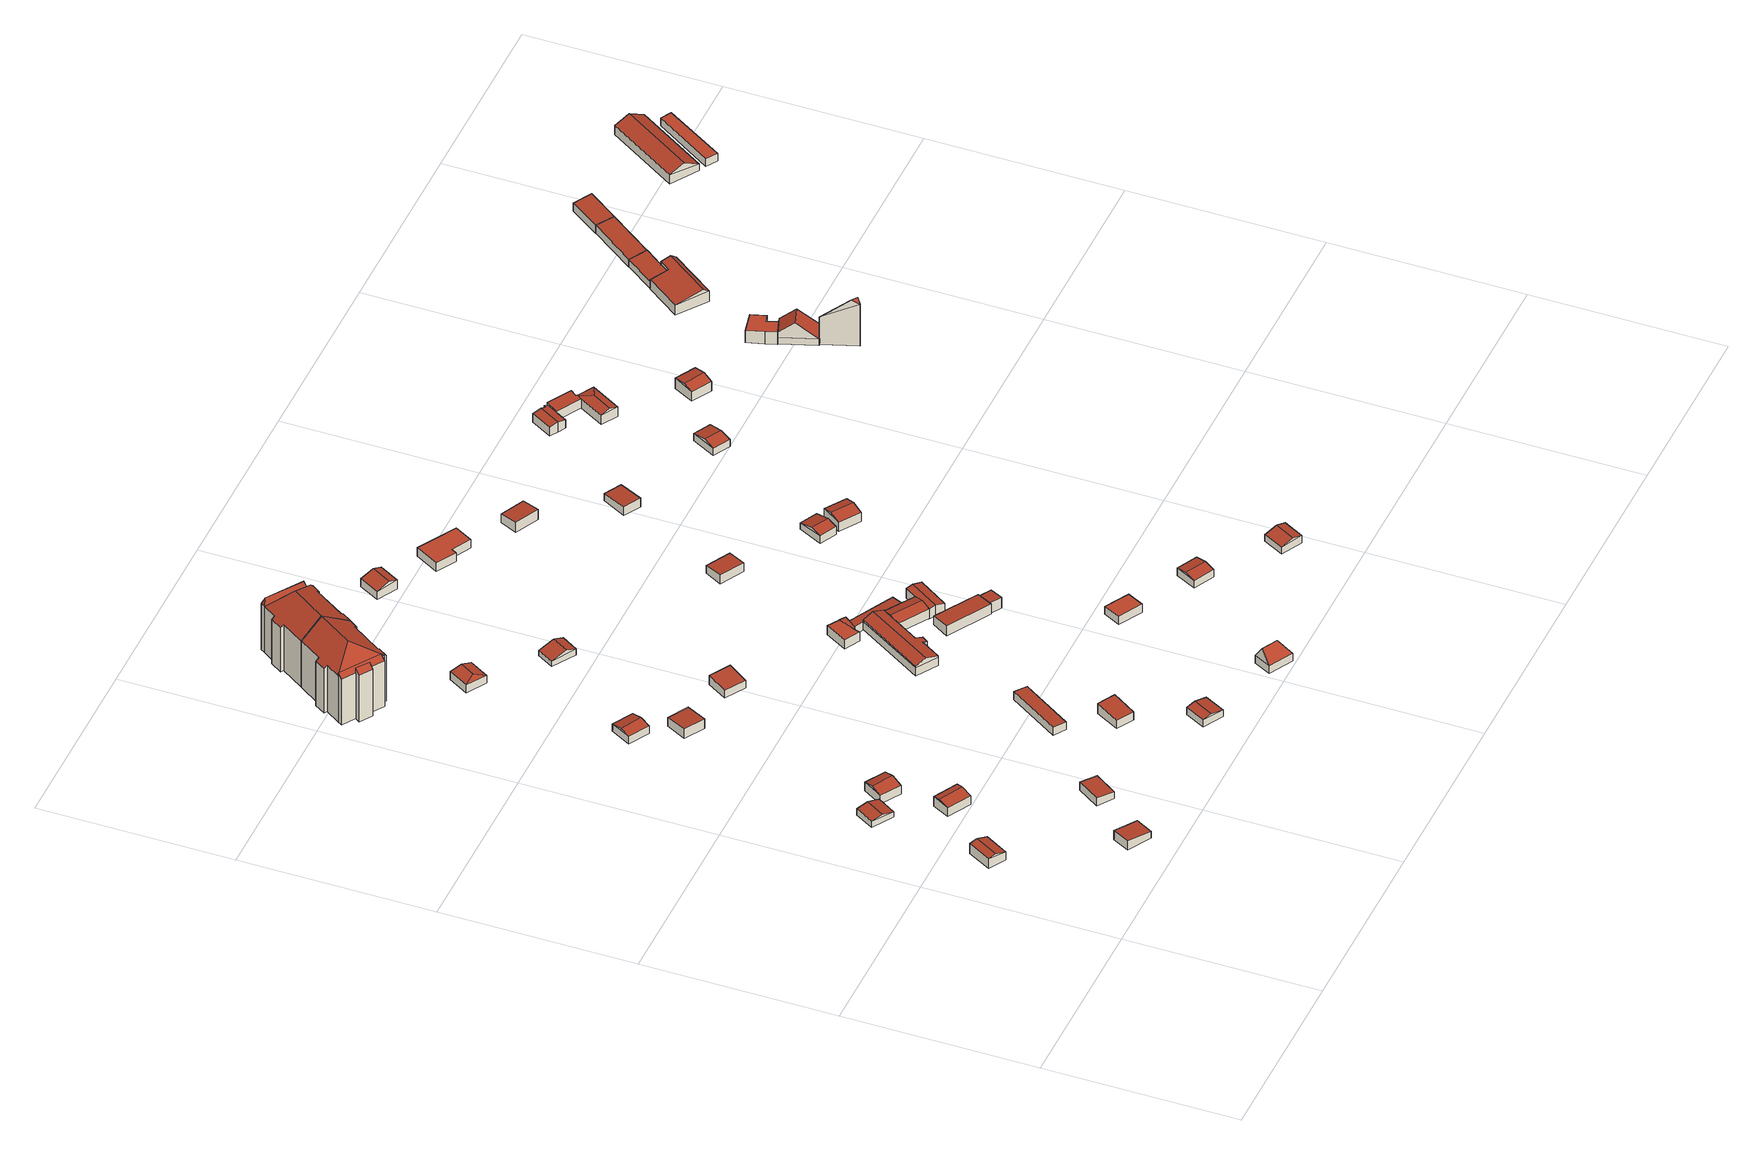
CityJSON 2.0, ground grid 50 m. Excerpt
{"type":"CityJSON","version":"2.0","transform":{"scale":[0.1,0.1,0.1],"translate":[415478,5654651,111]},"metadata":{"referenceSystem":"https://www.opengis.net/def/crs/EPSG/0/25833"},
"CityObjects":{
"building1":{"type":"Building","attributes":{"Dachtyp_tdc":"tdcGableRoof","Gemeindeschluessel":14612000,"Dachneigung":16.37,"QualitaetDacherkennung":71,"Geometrietyp2DReferenz":"3000","measuredHeight":3.31,"function":"31001_9998","roofType":"3100"},"geometry":[{"type":"Solid","lod":"2","boundaries":[[[[0,1,2,3]],[[1,4,5,2]],[[4,6,7,5]],[[6,0,3,7]],[[4,1,8]],[[0,6,9]],[[1,0,9,8]],[[6,4,8,9]],[[3,2,5,7]]]],"semantics":{"surfaces":[{"type":"WallSurface"},{"type":"RoofSurface"},{"type":"GroundSurface"}],"values":[[0,0,0,0,0,0,1,1,2]]}}]},
"building2":{"type":"Building","attributes":{"Dachtyp_tdc":"tdcPolyFlatRoof","Gemeindeschluessel":14612000,"Dachneigung":5.1,"QualitaetDacherkennung":66,"Geometrietyp2DReferenz":"3000","measuredHeight":2.67,"function":"31001_9998","roofType":"2100"},"geometry":[{"type":"Solid","lod":"2","boundaries":[[[[10,11,12,13]],[[11,14,15,12]],[[14,16,17,15]],[[16,10,13,17]],[[16,14,11,10]],[[13,12,15,17]]]],"semantics":{"surfaces":[{"type":"WallSurface"},{"type":"RoofSurface"},{"type":"GroundSurface"}],"values":[[0,0,0,0,1,2]]}}]},
"building3":{"type":"Building","attributes":{"Dachtyp_tdc":"tdcGableRoof","Gemeindeschluessel":14612000,"Dachneigung":14.67,"QualitaetDacherkennung":59,"Geometrietyp2DReferenz":"3000","measuredHeight":2.5,"function":"31001_9998","roofType":"3100"},"geometry":[{"type":"Solid","lod":"2","boundaries":[[[[18,19,20,21]],[[19,22,23,20]],[[22,24,25,23]],[[24,18,21,25]],[[22,19,26]],[[18,24,27]],[[19,18,27,26]],[[24,22,26,27]],[[21,20,23,25]]]],"semantics":{"surfaces":[{"type":"WallSurface"},{"type":"RoofSurface"},{"type":"GroundSurface"}],"values":[[0,0,0,0,0,0,1,1,2]]}}]},
"building4":{"type":"Building","attributes":{"Dachtyp_tdc":"tdcGableRoof","Gemeindeschluessel":14612000,"Dachneigung":11.48,"QualitaetDacherkennung":77,"Geometrietyp2DReferenz":"3000","measuredHeight":3.29,"function":"31001_9998","roofType":"3100"},"geometry":[{"type":"Solid","lod":"2","boundaries":[[[[28,29,30,31]],[[29,32,33,30]],[[32,34,35,33]],[[34,28,31,35]],[[32,29,36]],[[28,34,37]],[[29,28,37,36]],[[34,32,36,37]],[[31,30,33,35]]]],"semantics":{"surfaces":[{"type":"WallSurface"},{"type":"RoofSurface"},{"type":"GroundSurface"}],"values":[[0,0,0,0,0,0,1,1,2]]}}]},
"building5":{"type":"Building","attributes":{"Dachtyp_tdc":"tdcGableRoof","Gemeindeschluessel":14612000,"Dachneigung":16.83,"QualitaetDacherkennung":66,"Geometrietyp2DReferenz":"3000","measuredHeight":3.37,"function":"31001_9998","roofType":"3100"},"geometry":[{"type":"Solid","lod":"2","boundaries":[[[[38,39,40,41]],[[42,43,39,38]],[[43,44,40,39]],[[44,45,41,40]],[[45,42,38,41]],[[44,43,46]],[[42,45,47]],[[43,42,47,46]],[[45,44,46,47]]]],"semantics":{"surfaces":[{"type":"GroundSurface"},{"type":"WallSurface"},{"type":"RoofSurface"}],"values":[[0,1,1,1,1,1,1,2,2]]}}]},
"building6":{"type":"Building","attributes":{"Dachtyp_tdc":"tdcPolyFlatRoof","Gemeindeschluessel":14612000,"Dachneigung":4.39,"QualitaetDacherkennung":81,"Geometrietyp2DReferenz":"3000","measuredHeight":2.44,"function":"31001_9998","roofType":"2100"},"geometry":[{"type":"Solid","lod":"2","boundaries":[[[[48,49,50,51]],[[49,52,53,50]],[[52,54,55,53]],[[54,48,51,55]],[[54,52,49,48]],[[51,50,53,55]]]],"semantics":{"surfaces":[{"type":"WallSurface"},{"type":"RoofSurface"},{"type":"GroundSurface"}],"values":[[0,0,0,0,1,2]]}}]},
"building7":{"type":"Building","attributes":{"Dachtyp_tdc":"tdcGableRoof","Gemeindeschluessel":14612000,"Dachneigung":15.4,"QualitaetDacherkennung":83,"Geometrietyp2DReferenz":"3000","measuredHeight":3.02,"function":"31001_9998","roofType":"3100"},"geometry":[{"type":"Solid","lod":"2","boundaries":[[[[56,57,58,59]],[[57,60,61,58]],[[60,62,63,61]],[[62,56,59,63]],[[60,57,64]],[[56,62,65]],[[57,56,65,64]],[[62,60,64,65]],[[59,58,61,63]]]],"semantics":{"surfaces":[{"type":"WallSurface"},{"type":"RoofSurface"},{"type":"GroundSurface"}],"values":[[0,0,0,0,0,0,1,1,2]]}}]},
"building8":{"type":"Building","attributes":{"Dachtyp_tdc":"tdcPolyFlatRoof","Gemeindeschluessel":14612000,"Dachneigung":3.95,"QualitaetDacherkennung":81,"Geometrietyp2DReferenz":"3000","measuredHeight":2.89,"function":"31001_9998","roofType":"2100"},"geometry":[{"type":"Solid","lod":"2","boundaries":[[[[66,67,68,69]],[[67,70,71,68]],[[70,72,73,71]],[[72,66,69,73]],[[72,70,67,66]],[[69,68,71,73]]]],"semantics":{"surfaces":[{"type":"WallSurface"},{"type":"RoofSurface"},{"type":"GroundSurface"}],"values":[[0,0,0,0,1,2]]}}]},
"building9":{"type":"Building","attributes":{"Gemeindeschluessel":14612000,"Geometrietyp2DReferenz":"3000","function":"31001_9998","roofType":"9999"},"children":["building9-1","building9-2","building9-3"]},
"building9-1":{"type":"BuildingPart","attributes":{"Dachtyp_tdc":"tdcPolyFlatRoof","Dachneigung":41.58,"QualitaetDacherkennung":45,"Geometrietyp2DReferenz":"3000","measuredHeight":15.28,"roofType":"2100"},"parents":["building9"],"geometry":[{"type":"MultiSurface","lod":"2","boundaries":[[[74,75,76,77,78]],[[75,79,80,76]],[[79,81,82,83,80]],[[81,79,75,74]],[[77,76,80,83]]],"semantics":{"surfaces":[{"type":"WallSurface"},{"type":"RoofSurface"},{"type":"GroundSurface"}],"values":[0,0,0,1,2]}}]},
"building9-2":{"type":"BuildingPart","attributes":{"Dachtyp_tdc":"tdcHipAndGableRoof","Dachneigung":33.37,"QualitaetDacherkennung":48,"Geometrietyp2DReferenz":"3000","measuredHeight":18.84,"roofType":"5000"},"parents":["building9"],"geometry":[{"type":"MultiSurface","lod":"2","boundaries":[[[84,85,86,87]],[[85,88,89,86]],[[88,90,91,89]],[[90,92,93,91]],[[92,94,95,93]],[[94,96,97,95]],[[96,98,99,97]],[[98,100,101,99]],[[100,102,103,101]],[[102,104,105,103]],[[104,106,107,105]],[[108,109,110,111]],[[109,112,113,110]],[[112,84,87,113]],[[108,106,104,114]],[[104,102,100,98,96,94,92,90,114]],[[90,88,85,84,112,109,108,114]],[[87,86,89,91,93,95,97,99,101,103,105,107,111,110,113]]],"semantics":{"surfaces":[{"type":"WallSurface"},{"type":"RoofSurface"},{"type":"GroundSurface"}],"values":[0,0,0,0,0,0,0,0,0,0,0,0,0,0,1,1,1,2]}}]},
"building9-3":{"type":"BuildingPart","attributes":{"Dachtyp_tdc":"tdcPolyFlatRoof","Dachneigung":39.44,"QualitaetDacherkennung":32,"Geometrietyp2DReferenz":"3000","measuredHeight":14.88,"roofType":"2100"},"parents":["building9"],"geometry":[{"type":"MultiSurface","lod":"2","boundaries":[[[115,116,117,107,106]],[[116,78,77,117]],[[82,118,119,83]],[[118,120,108,111,119]],[[118,82,78,116,115,120]],[[111,107,117,77,83,119]]],"semantics":{"surfaces":[{"type":"WallSurface"},{"type":"RoofSurface"},{"type":"GroundSurface"}],"values":[0,0,0,0,1,2]}}]},
"building10":{"type":"Building","attributes":{"Dachtyp_tdc":"tdcHipAndGableRoof","Gemeindeschluessel":14612000,"Dachneigung":10.29,"QualitaetDacherkennung":64,"Geometrietyp2DReferenz":"3000","measuredHeight":2.96,"function":"31001_9998","roofType":"5000"},"geometry":[{"type":"Solid","lod":"2","boundaries":[[[[121,122,123,124]],[[122,125,126,123]],[[125,127,128,126]],[[127,121,124,128]],[[125,122,129]],[[121,127,130]],[[122,121,130,129]],[[127,125,129,130]],[[124,123,126,128]]]],"semantics":{"surfaces":[{"type":"WallSurface"},{"type":"RoofSurface"},{"type":"GroundSurface"}],"values":[[0,0,0,0,1,0,1,1,2]]}}]},
"building11":{"type":"Building","attributes":{"Dachtyp_tdc":"tdcPolyFlatRoof","Gemeindeschluessel":14612000,"Dachneigung":2.7,"QualitaetDacherkennung":90,"Geometrietyp2DReferenz":"3000","measuredHeight":2.37,"function":"31001_9998","roofType":"2100"},"geometry":[{"type":"Solid","lod":"2","boundaries":[[[[131,132,133,134]],[[132,135,136,133]],[[135,137,138,136]],[[137,131,134,138]],[[137,135,132,131]],[[134,133,136,138]]]],"semantics":{"surfaces":[{"type":"WallSurface"},{"type":"RoofSurface"},{"type":"GroundSurface"}],"values":[[0,0,0,0,1,2]]}}]},
"building12":{"type":"Building","attributes":{"Dachtyp_tdc":"tdcPolyFlatRoof","Gemeindeschluessel":14612000,"Dachneigung":4.29,"QualitaetDacherkennung":81,"Geometrietyp2DReferenz":"3000","measuredHeight":2.95,"function":"31001_9998","roofType":"2100"},"geometry":[{"type":"Solid","lod":"2","boundaries":[[[[139,140,141,142]],[[140,143,144,141]],[[143,145,146,144]],[[145,139,142,146]],[[145,143,140,139]],[[142,141,144,146]]]],"semantics":{"surfaces":[{"type":"WallSurface"},{"type":"RoofSurface"},{"type":"GroundSurface"}],"values":[[0,0,0,0,1,2]]}}]},
"building13":{"type":"Building","attributes":{"Dachtyp_tdc":"tdcPolyFlatRoof","Gemeindeschluessel":14612000,"Dachneigung":6.14,"QualitaetDacherkennung":66,"Geometrietyp2DReferenz":"3000","measuredHeight":2.84,"function":"31001_9998","roofType":"2100"},"geometry":[{"type":"Solid","lod":"2","boundaries":[[[[147,148,149,150]],[[148,151,152,149]],[[151,153,154,152]],[[153,147,150,154]],[[153,151,148,147]],[[150,149,152,154]]]],"semantics":{"surfaces":[{"type":"WallSurface"},{"type":"RoofSurface"},{"type":"GroundSurface"}],"values":[[0,0,0,0,1,2]]}}]},
"building14":{"type":"Building","attributes":{"Gemeindeschluessel":14612000,"Geometrietyp2DReferenz":"3000","function":"31001_9998","roofType":"9999"},"children":["building14-1","building14-2"]},
"building14-1":{"type":"BuildingPart","attributes":{"Dachtyp_tdc":"tdcHipAndGableRoof","Dachneigung":32.27,"QualitaetDacherkennung":47,"Geometrietyp2DReferenz":"3000","measuredHeight":18.8,"roofType":"5000"},"parents":["building14"],"geometry":[{"type":"MultiSurface","lod":"2","boundaries":[[[155,156,157,158]],[[159,160,161,162]],[[161,163,164,165,166,88,167,162]],[[167,168,169,170,156,155,171,159,162]],[[157,172,173,93,174,89,175,176,177,178,179,180,181,182,158]],[[156,170,172,157]],[[170,169,173,172]],[[169,168,93,173]],[[168,167,174,93]],[[167,88,89,174]],[[88,166,175,89]],[[166,165,176,175]],[[165,164,177,176]],[[164,163,178,177]],[[163,161,183,179,178]],[[160,159,181,180,184]],[[159,171,182,181]],[[171,155,158,182]]],"semantics":{"surfaces":[{"type":"WallSurface"},{"type":"RoofSurface"},{"type":"GroundSurface"}],"values":[0,1,1,1,2,0,0,0,0,0,0,0,0,0,0,0,0,0]}}]},
"building14-2":{"type":"BuildingPart","attributes":{"Dachtyp_tdc":"tdcFreeFormRoof","Dachneigung":70.79,"QualitaetDacherkennung":19,"Geometrietyp2DReferenz":"3000","measuredHeight":15.79,"roofType":"5000"},"parents":["building14"],"geometry":[{"type":"MultiSurface","lod":"2","boundaries":[[[184,185,186]],[[185,187,188,189,190,191,192,193,186]],[[194,195,196,197,180,179,198,199,200]],[[189,188,195,194]],[[188,187,196,195]],[[187,185,197,196]],[[185,184,180,197]],[[183,192,198,179]],[[192,191,199,198]],[[191,190,200,199]],[[190,189,194,200]],[[192,183,193]],[[183,184,186,193]]],"semantics":{"surfaces":[{"type":"RoofSurface"},{"type":"GroundSurface"},{"type":"WallSurface"}],"values":[0,0,1,2,2,2,2,2,2,2,2,0,0]}}]},
"building15":{"type":"Building","attributes":{"Dachtyp_tdc":"tdcGableRoof","Gemeindeschluessel":14612000,"Dachneigung":10.97,"QualitaetDacherkennung":79,"Geometrietyp2DReferenz":"3000","measuredHeight":2.6,"function":"31001_9998","roofType":"3100"},"geometry":[{"type":"Solid","lod":"2","boundaries":[[[[201,202,203,204]],[[202,205,206,203]],[[205,207,208,206]],[[207,201,204,208]],[[205,202,209]],[[201,207,210]],[[202,201,210,209]],[[207,205,209,210]],[[204,203,206,208]]]],"semantics":{"surfaces":[{"type":"WallSurface"},{"type":"RoofSurface"},{"type":"GroundSurface"}],"values":[[0,0,0,0,0,0,1,1,2]]}}]},
"building16":{"type":"Building","attributes":{"Dachtyp_tdc":"tdcGableRoof","Gemeindeschluessel":14612000,"Dachneigung":17.21,"QualitaetDacherkennung":79,"Geometrietyp2DReferenz":"3000","measuredHeight":2.86,"function":"31001_9998","roofType":"3100"},"geometry":[{"type":"Solid","lod":"2","boundaries":[[[[211,212,213,214]],[[212,215,216,213]],[[215,217,218,216]],[[217,211,214,218]],[[215,212,219]],[[211,217,220]],[[212,211,220,219]],[[217,215,219,220]],[[214,213,216,218]]]],"semantics":{"surfaces":[{"type":"WallSurface"},{"type":"RoofSurface"},{"type":"GroundSurface"}],"values":[[0,0,0,0,0,0,1,1,2]]}}]},
"building17":{"type":"Building","attributes":{"Dachtyp_tdc":"tdcFreeFormRoof","Gemeindeschluessel":14612000,"Dachneigung":19.3,"QualitaetDacherkennung":72,"Geometrietyp2DReferenz":"3000","measuredHeight":3.98,"function":"31001_9998","roofType":"5000"},"geometry":[{"type":"Solid","lod":"2","boundaries":[[[[221,222,223,224]],[[222,225,226,223]],[[225,227,228,226]],[[227,229,230,228]],[[229,231,232,230]],[[231,233,234,232]],[[233,235,236,234]],[[235,237,238,236]],[[237,221,224,238]],[[239,240,241,242]],[[243,244,222,221,245,246,247,239,242]],[[231,240,239,247,233]],[[233,247,246,235]],[[235,246,245,237]],[[237,245,221]],[[225,244,243,227]],[[222,244,225]],[[227,243,242,241,229]],[[229,241,240,231]],[[224,223,226,228,230,232,234,236,238]]]],"semantics":{"surfaces":[{"type":"WallSurface"},{"type":"RoofSurface"},{"type":"GroundSurface"}],"values":[[0,0,0,0,0,0,0,0,0,1,1,0,0,0,0,0,0,0,0,2]]}}]},
"building18":{"type":"Building","attributes":{"Dachtyp_tdc":"tdcFreeFormRoof","Gemeindeschluessel":14612000,"Dachneigung":55.77,"QualitaetDacherkennung":13,"Geometrietyp2DReferenz":"3000","measuredHeight":5.92,"function":"31001_9998","roofType":"5000"},"geometry":[{"type":"Solid","lod":"2","boundaries":[[[[248,249,250,251]],[[249,252,253,250]],[[252,254,255,253]],[[254,248,251,255]],[[256,257,254,252]],[[256,252,249]],[[257,256,249,248]],[[257,248,254]],[[251,250,253,255]]]],"semantics":{"surfaces":[{"type":"WallSurface"},{"type":"RoofSurface"},{"type":"GroundSurface"}],"values":[[0,0,0,0,1,0,1,1,2]]}}]},
"building19":{"type":"Building","attributes":{"Gemeindeschluessel":14612000,"Geometrietyp2DReferenz":"3000","function":"31001_9998","roofType":"9999"},"children":["building19-1","building19-2","building19-3"]},
"building19-1":{"type":"BuildingPart","attributes":{"Dachtyp_tdc":"tdcPolyFlatRoof","Dachneigung":6.41,"QualitaetDacherkennung":70,"Geometrietyp2DReferenz":"3000","measuredHeight":2.52,"roofType":"2100"},"parents":["building19"],"geometry":[{"type":"MultiSurface","lod":"2","boundaries":[[[258,259,260,261]],[[259,231,262,260]],[[231,263,264,265,262]],[[266,267,268,269]],[[267,258,261,268]],[[267,266,270,263,231,259,258]],[[261,260,262,265,269,268]]],"semantics":{"surfaces":[{"type":"WallSurface"},{"type":"RoofSurface"},{"type":"GroundSurface"}],"values":[0,0,0,0,0,1,2]}}]},
"building19-2":{"type":"BuildingPart","attributes":{"Dachtyp_tdc":"tdcPolyFlatRoof","Dachneigung":6.93,"QualitaetDacherkennung":67,"Geometrietyp2DReferenz":"3000","measuredHeight":2.79,"roofType":"2100"},"parents":["building19"],"geometry":[{"type":"MultiSurface","lod":"2","boundaries":[[[271,272,273,274,275]],[[272,276,266,269,273]],[[264,277,278,265]],[[264,270,276,272,271,279,277]],[[278,274,273,269,265]]],"semantics":{"surfaces":[{"type":"WallSurface"},{"type":"RoofSurface"},{"type":"GroundSurface"}],"values":[0,0,0,1,2]}}]},
"building19-3":{"type":"BuildingPart","attributes":{"Dachtyp_tdc":"tdcPolyFlatRoof","Dachneigung":0,"QualitaetDacherkennung":65,"Geometrietyp2DReferenz":"3000","measuredHeight":2.66,"roofType":"1000"},"parents":["building19"],"geometry":[{"type":"MultiSurface","lod":"2","boundaries":[[[280,281,282,283]],[[281,284,285,282]],[[284,275,274,285]],[[286,280,283,278,277]],[[286,279,275,284,281,280]],[[283,282,285,274,278]]],"semantics":{"surfaces":[{"type":"WallSurface"},{"type":"RoofSurface"},{"type":"GroundSurface"}],"values":[0,0,0,0,1,2]}}]},
"building20":{"type":"Building","attributes":{"Dachtyp_tdc":"tdcFreeFormRoof","Gemeindeschluessel":14612000,"Dachneigung":14.85,"QualitaetDacherkennung":81,"Geometrietyp2DReferenz":"3000","measuredHeight":3.53,"function":"31001_9998","roofType":"5000"},"geometry":[{"type":"Solid","lod":"2","boundaries":[[[[287,288,289,290]],[[288,291,292,289]],[[291,293,294,292]],[[293,295,296,294]],[[295,287,290,296]],[[288,297,298,291]],[[297,287,295,293,298]],[[288,287,297]],[[293,291,298]],[[290,289,292,294,296]]]],"semantics":{"surfaces":[{"type":"WallSurface"},{"type":"RoofSurface"},{"type":"GroundSurface"}],"values":[[0,0,0,0,0,1,1,0,0,2]]}}]},
"building21":{"type":"Building","attributes":{"Dachtyp_tdc":"tdcGableRoof","Gemeindeschluessel":14612000,"Dachneigung":18.62,"QualitaetDacherkennung":78,"Geometrietyp2DReferenz":"3000","measuredHeight":3.56,"function":"31001_9998","roofType":"3100"},"geometry":[{"type":"Solid","lod":"2","boundaries":[[[[299,300,301,302]],[[300,303,304,301]],[[303,305,306,304]],[[305,299,302,306]],[[303,300,307]],[[299,305,308]],[[300,299,308,307]],[[305,303,307,308]],[[302,301,304,306]]]],"semantics":{"surfaces":[{"type":"WallSurface"},{"type":"RoofSurface"},{"type":"GroundSurface"}],"values":[[0,0,0,0,0,0,1,1,2]]}}]},
"building22":{"type":"Building","attributes":{"Dachtyp_tdc":"tdcPolyFlatRoof","Gemeindeschluessel":14612000,"Dachneigung":4.87,"QualitaetDacherkennung":81,"Geometrietyp2DReferenz":"3000","measuredHeight":3.01,"function":"31001_9998","roofType":"2100"},"geometry":[{"type":"Solid","lod":"2","boundaries":[[[[309,310,311,312]],[[310,313,314,311]],[[313,315,316,314]],[[315,317,318,316]],[[317,319,320,318]],[[319,309,312,320]],[[319,317,315,313,310,309]],[[312,311,314,316,318,320]]]],"semantics":{"surfaces":[{"type":"WallSurface"},{"type":"RoofSurface"},{"type":"GroundSurface"}],"values":[[0,0,0,0,0,0,1,2]]}}]},
"building23":{"type":"Building","attributes":{"Dachtyp_tdc":"tdcGableRoof","Gemeindeschluessel":14612000,"Dachneigung":14.47,"QualitaetDacherkennung":61,"Geometrietyp2DReferenz":"3000","measuredHeight":3.17,"function":"31001_9998","roofType":"3100"},"geometry":[{"type":"Solid","lod":"2","boundaries":[[[[321,322,323,324]],[[322,325,326,323]],[[325,327,328,326]],[[327,329,330,328]],[[329,331,332,330]],[[331,333,334,332]],[[333,321,324,334]],[[329,327,325,322]],[[322,321,333,331,329]],[[324,323,326,328,330,332,334]]]],"semantics":{"surfaces":[{"type":"WallSurface"},{"type":"RoofSurface"},{"type":"GroundSurface"}],"values":[[0,0,0,0,0,0,0,1,1,2]]}}]},
"building24":{"type":"Building","attributes":{"Dachtyp_tdc":"tdcPolyFlatRoof","Gemeindeschluessel":14612000,"Dachneigung":4.99,"QualitaetDacherkennung":76,"Geometrietyp2DReferenz":"3000","measuredHeight":3.2,"function":"31001_9998","roofType":"2100"},"geometry":[{"type":"Solid","lod":"2","boundaries":[[[[335,336,337,338]],[[336,309,339,337]],[[309,319,340,339]],[[319,335,338,340]],[[319,309,336,335]],[[338,337,339,340]]]],"semantics":{"surfaces":[{"type":"WallSurface"},{"type":"RoofSurface"},{"type":"GroundSurface"}],"values":[[0,0,0,0,1,2]]}}]},
"building25":{"type":"Building","attributes":{"Dachtyp_tdc":"tdcPolyFlatRoof","Gemeindeschluessel":14612000,"Dachneigung":2.76,"QualitaetDacherkennung":49,"Geometrietyp2DReferenz":"3000","measuredHeight":2.49,"function":"31001_9998","roofType":"2100"},"geometry":[{"type":"Solid","lod":"2","boundaries":[[[[341,342,343,344]],[[342,345,346,343]],[[345,347,348,346]],[[347,341,344,348]],[[347,345,342,341]],[[344,343,346,348]]]],"semantics":{"surfaces":[{"type":"WallSurface"},{"type":"RoofSurface"},{"type":"GroundSurface"}],"values":[[0,0,0,0,1,2]]}}]},
"building26":{"type":"Building","attributes":{"Dachtyp_tdc":"tdcPolyFlatRoof","Gemeindeschluessel":14612000,"Dachneigung":3.9,"QualitaetDacherkennung":77,"Geometrietyp2DReferenz":"3000","measuredHeight":2.64,"function":"31001_9998","roofType":"2100"},"geometry":[{"type":"Solid","lod":"2","boundaries":[[[[349,350,351,352]],[[350,353,354,351]],[[353,355,356,354]],[[355,349,352,356]],[[355,353,350,349]],[[352,351,354,356]]]],"semantics":{"surfaces":[{"type":"WallSurface"},{"type":"RoofSurface"},{"type":"GroundSurface"}],"values":[[0,0,0,0,1,2]]}}]},
"building27":{"type":"Building","attributes":{"Dachtyp_tdc":"tdcPolyFlatRoof","Gemeindeschluessel":14612000,"Dachneigung":0,"QualitaetDacherkennung":35,"Geometrietyp2DReferenz":"3000","measuredHeight":2.5,"function":"31001_9998","roofType":"1000"},"geometry":[{"type":"Solid","lod":"2","boundaries":[[[[357,358,359,360]],[[358,361,362,359]],[[361,363,364,362]],[[363,365,366,364]],[[365,367,368,366]],[[367,357,360,368]],[[367,365,363,361,358,357]],[[360,359,362,364,366,368]]]],"semantics":{"surfaces":[{"type":"WallSurface"},{"type":"RoofSurface"},{"type":"GroundSurface"}],"values":[[0,0,0,0,0,0,1,2]]}}]},
"building28":{"type":"Building","attributes":{"Dachtyp_tdc":"tdcGableRoof","Gemeindeschluessel":14612000,"Dachneigung":10.02,"QualitaetDacherkennung":82,"Geometrietyp2DReferenz":"3000","measuredHeight":2.83,"function":"31001_9998","roofType":"3100"},"geometry":[{"type":"Solid","lod":"2","boundaries":[[[[369,370,371,372]],[[370,373,374,371]],[[373,375,376,374]],[[375,369,372,376]],[[373,370,377]],[[369,375,378]],[[370,369,378,377]],[[375,373,377,378]],[[372,371,374,376]]]],"semantics":{"surfaces":[{"type":"WallSurface"},{"type":"RoofSurface"},{"type":"GroundSurface"}],"values":[[0,0,0,0,0,0,1,1,2]]}}]},
"building29":{"type":"Building","attributes":{"Dachtyp_tdc":"tdcPolyFlatRoof","Gemeindeschluessel":14612000,"Dachneigung":5.75,"QualitaetDacherkennung":76,"Geometrietyp2DReferenz":"3000","measuredHeight":3.05,"function":"31001_9998","roofType":"2100"},"geometry":[{"type":"Solid","lod":"2","boundaries":[[[[379,380,381,382]],[[380,383,384,381]],[[383,385,386,384]],[[385,379,382,386]],[[385,383,380,379]],[[382,381,384,386]]]],"semantics":{"surfaces":[{"type":"WallSurface"},{"type":"RoofSurface"},{"type":"GroundSurface"}],"values":[[0,0,0,0,1,2]]}}]},
"building30":{"type":"Building","attributes":{"Dachtyp_tdc":"tdcGableRoof","Gemeindeschluessel":14612000,"Dachneigung":16.72,"QualitaetDacherkennung":82,"Geometrietyp2DReferenz":"3000","measuredHeight":3.01,"function":"31001_9998","roofType":"3100"},"geometry":[{"type":"Solid","lod":"2","boundaries":[[[[387,388,389,390]],[[388,391,392,389]],[[391,393,394,392]],[[393,387,390,394]],[[391,388,395]],[[387,393,396]],[[388,387,396,395]],[[393,391,395,396]],[[390,389,392,394]]]],"semantics":{"surfaces":[{"type":"WallSurface"},{"type":"RoofSurface"},{"type":"GroundSurface"}],"values":[[0,0,0,0,0,0,1,1,2]]}}]},
"building31":{"type":"Building","attributes":{"Dachtyp_tdc":"tdcGableRoof","Gemeindeschluessel":14612000,"Dachneigung":13.55,"QualitaetDacherkennung":85,"Geometrietyp2DReferenz":"3000","measuredHeight":3.54,"function":"31001_9998","roofType":"3100"},"geometry":[{"type":"Solid","lod":"2","boundaries":[[[[397,398,399,400]],[[398,401,402,399]],[[401,403,404,402]],[[403,397,400,404]],[[401,398,405]],[[397,403,406]],[[398,397,406,405]],[[403,401,405,406]],[[400,399,402,404]]]],"semantics":{"surfaces":[{"type":"WallSurface"},{"type":"RoofSurface"},{"type":"GroundSurface"}],"values":[[0,0,0,0,0,0,1,1,2]]}}]},
"building32":{"type":"Building","attributes":{"Dachtyp_tdc":"tdcPolyFlatRoof","Gemeindeschluessel":14612000,"Dachneigung":4.17,"QualitaetDacherkennung":69,"Geometrietyp2DReferenz":"3000","measuredHeight":2.65,"function":"31001_9998","roofType":"2100"},"geometry":[{"type":"Solid","lod":"2","boundaries":[[[[407,408,409,410]],[[408,411,412,409]],[[413,407,410,414]],[[413,411,408,407]],[[410,409,412,414]],[[411,413,414,412]]]],"semantics":{"surfaces":[{"type":"WallSurface"},{"type":"RoofSurface"},{"type":"GroundSurface"}],"values":[[0,0,0,1,2,0]]}}]},
"building33":{"type":"Building","attributes":{"Dachtyp_tdc":"tdcGableRoof","Gemeindeschluessel":14612000,"Dachneigung":15.46,"QualitaetDacherkennung":82,"Geometrietyp2DReferenz":"3000","measuredHeight":2.88,"function":"31001_9998","roofType":"3100"},"geometry":[{"type":"Solid","lod":"2","boundaries":[[[[415,416,417,418]],[[416,419,420,417]],[[419,421,422,420]],[[421,415,418,422]],[[419,416,423]],[[415,421,424]],[[416,415,424,423]],[[421,419,423,424]],[[418,417,420,422]]]],"semantics":{"surfaces":[{"type":"WallSurface"},{"type":"RoofSurface"},{"type":"GroundSurface"}],"values":[[0,0,0,0,0,0,1,1,2]]}}]},
"building34":{"type":"Building","attributes":{"Dachtyp_tdc":"tdcGableRoof","Gemeindeschluessel":14612000,"Dachneigung":10.35,"QualitaetDacherkennung":75,"Geometrietyp2DReferenz":"3000","measuredHeight":2.83,"function":"31001_9998","roofType":"3100"},"geometry":[{"type":"Solid","lod":"2","boundaries":[[[[425,426,427,428]],[[426,429,430,427]],[[429,431,432,430]],[[431,425,428,432]],[[429,426,433]],[[425,431,434]],[[426,425,434,433]],[[431,429,433,434]],[[428,427,430,432]]]],"semantics":{"surfaces":[{"type":"WallSurface"},{"type":"RoofSurface"},{"type":"GroundSurface"}],"values":[[0,0,0,0,0,0,1,1,2]]}}]},
"building35":{"type":"Building","attributes":{"Gemeindeschluessel":14612000,"Geometrietyp2DReferenz":"3000","function":"31001_9998","roofType":"9999"},"children":["building35-1","building35-2","building35-3"]},
"building35-1":{"type":"BuildingPart","attributes":{"Dachtyp_tdc":"tdcGableRoof","Dachneigung":10.06,"QualitaetDacherkennung":58,"Geometrietyp2DReferenz":"3000","measuredHeight":2.88,"roofType":"3100"},"parents":["building35"],"geometry":[{"type":"MultiSurface","lod":"2","boundaries":[[[435,436,437,438]],[[436,439,440,437]],[[439,441,442,440]],[[443,444,445,446]],[[444,447,448,445]],[[447,449,450,448]],[[449,451,452,450]],[[451,435,438,452]],[[447,444,443,441,439,436,435]],[[435,451,449,447]],[[438,437,440,442,446,445,448,450,452]]],"semantics":{"surfaces":[{"type":"WallSurface"},{"type":"RoofSurface"},{"type":"GroundSurface"}],"values":[0,0,0,0,0,0,0,0,1,1,2]}}]},
"building35-2":{"type":"BuildingPart","attributes":{"Dachtyp_tdc":"tdcHipAndGableRoof","Dachneigung":17.87,"QualitaetDacherkennung":78,"Geometrietyp2DReferenz":"3000","measuredHeight":3.52,"roofType":"5000"},"parents":["building35"],"geometry":[{"type":"MultiSurface","lod":"2","boundaries":[[[453,454,455,456]],[[454,457,458,455]],[[457,459,460,458]],[[459,461,462,460]],[[454,453,463]],[[461,459,464,463,453]],[[454,463,464,457]],[[464,459,457]],[[462,456,455,458,460]]],"semantics":{"surfaces":[{"type":"WallSurface"},{"type":"RoofSurface"},{"type":"GroundSurface"}],"values":[0,0,0,0,1,1,1,0,2]}}]},
"building35-3":{"type":"BuildingPart","attributes":{"Dachtyp_tdc":"tdcPolyFlatRoof","Dachneigung":4.86,"QualitaetDacherkennung":78,"Geometrietyp2DReferenz":"3000","measuredHeight":3.04,"roofType":"2100"},"parents":["building35"],"geometry":[{"type":"MultiSurface","lod":"2","boundaries":[[[465,466,467,442,441]],[[466,468,469,467]],[[468,470,453,456,469]],[[471,443,446,462,461]],[[471,461,470,468,466,465]],[[442,467,469,456,462,446]]],"semantics":{"surfaces":[{"type":"WallSurface"},{"type":"RoofSurface"},{"type":"GroundSurface"}],"values":[0,0,0,0,1,2]}}]},
"building36":{"type":"Building","attributes":{"Dachtyp_tdc":"tdcGableRoof","Gemeindeschluessel":14612000,"Dachneigung":10.53,"QualitaetDacherkennung":61,"Geometrietyp2DReferenz":"3000","measuredHeight":3.69,"function":"31001_9998","roofType":"3100"},"geometry":[{"type":"Solid","lod":"2","boundaries":[[[[472,473,474,475]],[[473,476,477,474]],[[476,478,479,477]],[[478,472,475,479]],[[476,473,480]],[[472,478,481]],[[473,472,481,480]],[[478,476,480,481]],[[475,474,477,479]]]],"semantics":{"surfaces":[{"type":"WallSurface"},{"type":"RoofSurface"},{"type":"GroundSurface"}],"values":[[0,0,0,0,0,0,1,1,2]]}}]},
"building37":{"type":"Building","attributes":{"Dachtyp_tdc":"tdcPolyFlatRoof","Gemeindeschluessel":14612000,"Dachneigung":0,"QualitaetDacherkennung":56,"Geometrietyp2DReferenz":"3000","measuredHeight":3.71,"function":"31001_9998","roofType":"1000"},"geometry":[{"type":"Solid","lod":"2","boundaries":[[[[482,483,484,485]],[[483,486,487,484]],[[486,488,489,487]],[[488,490,491,489]],[[490,492,493,491]],[[492,494,495,493]],[[494,482,485,495]],[[494,492,490,488,486,483,482]],[[485,484,487,489,491,493,495]]]],"semantics":{"surfaces":[{"type":"WallSurface"},{"type":"RoofSurface"},{"type":"GroundSurface"}],"values":[[0,0,0,0,0,0,0,1,2]]}}]},
"building38":{"type":"Building","attributes":{"Dachtyp_tdc":"tdcGableRoof","Gemeindeschluessel":14612000,"Dachneigung":38.59,"QualitaetDacherkennung":5,"Geometrietyp2DReferenz":"3000","measuredHeight":6.4,"function":"31001_9998","roofType":"3100"},"geometry":[{"type":"Solid","lod":"2","boundaries":[[[[496,497,498,499]],[[497,500,501,498]],[[500,502,503,501]],[[502,504,505,503]],[[504,506,507,505]],[[506,508,509,507]],[[508,496,499,509]],[[510,511,512,513,514]],[[504,502,515,513,512,506]],[[500,515,502]],[[497,514,513,515,500]],[[496,510,514,497]],[[508,511,510,496]],[[506,512,511,508]],[[499,498,501,503,505,507,509]]]],"semantics":{"surfaces":[{"type":"WallSurface"},{"type":"RoofSurface"},{"type":"GroundSurface"}],"values":[[0,0,0,0,0,0,0,1,1,0,0,0,0,0,2]]}}]},
"building39":{"type":"Building","attributes":{"Dachtyp_tdc":"tdcFreeFormRoof","Gemeindeschluessel":14612000,"Dachneigung":52.99,"QualitaetDacherkennung":4,"Geometrietyp2DReferenz":"3000","measuredHeight":13.79,"function":"31001_9998","roofType":"5000"},"geometry":[{"type":"Solid","lod":"2","boundaries":[[[[516,517,518,519]],[[517,520,521,518]],[[520,522,523,521]],[[522,516,519,523]],[[524,525,517]],[[525,524,516,522,520]],[[520,517,525]],[[517,516,524]],[[519,518,521,523]]]],"semantics":{"surfaces":[{"type":"WallSurface"},{"type":"RoofSurface"},{"type":"GroundSurface"}],"values":[[0,0,0,0,1,1,0,0,2]]}}]},
"building40":{"type":"Building","attributes":{"Dachtyp_tdc":"tdcFreeFormRoof","Gemeindeschluessel":14612000,"Dachneigung":11.03,"QualitaetDacherkennung":42,"Geometrietyp2DReferenz":"3000","measuredHeight":4.24,"function":"31001_2000","roofType":"5000"},"geometry":[{"type":"Solid","lod":"2","boundaries":[[[[526,527,528,529]],[[527,530,531,528]],[[530,532,533,531]],[[532,534,535,533]],[[534,536,537,535]],[[536,526,529,537]],[[530,527,538,539]],[[539,538,526,536,534,532]],[[532,530,539]],[[527,526,538]],[[529,528,531,533,535,537]]]],"semantics":{"surfaces":[{"type":"WallSurface"},{"type":"RoofSurface"},{"type":"GroundSurface"}],"values":[[0,0,0,0,0,0,1,1,0,0,2]]}}]},
"building41":{"type":"Building","attributes":{"Dachtyp_tdc":"tdcPolyFlatRoof","Gemeindeschluessel":14612000,"Dachneigung":6.18,"QualitaetDacherkennung":82,"Geometrietyp2DReferenz":"3000","measuredHeight":2.78,"function":"31001_2000","roofType":"2100"},"geometry":[{"type":"Solid","lod":"2","boundaries":[[[[540,541,542,543]],[[541,544,545,542]],[[544,546,547,545]],[[546,548,549,547]],[[548,540,543,549]],[[548,546,544,541,540]],[[543,542,545,547,549]]]],"semantics":{"surfaces":[{"type":"WallSurface"},{"type":"RoofSurface"},{"type":"GroundSurface"}],"values":[[0,0,0,0,0,1,2]]}}]},
"building42":{"type":"Building","attributes":{"Dachtyp_tdc":"tdcPolyFlatRoof","Gemeindeschluessel":14612000,"Dachneigung":6.5,"QualitaetDacherkennung":65,"Geometrietyp2DReferenz":"3000","measuredHeight":2.83,"function":"31001_2000","roofType":"2100"},"geometry":[{"type":"Solid","lod":"2","boundaries":[[[[550,551,552,553]],[[551,554,555,552]],[[554,544,556,555]],[[544,550,553,556]],[[544,554,551,550]],[[553,552,555,556]]]],"semantics":{"surfaces":[{"type":"WallSurface"},{"type":"RoofSurface"},{"type":"GroundSurface"}],"values":[[0,0,0,0,1,2]]}}]},
"building43":{"type":"Building","attributes":{"Dachtyp_tdc":"tdcPolyFlatRoof","Gemeindeschluessel":14612000,"Dachneigung":6.88,"QualitaetDacherkennung":67,"Geometrietyp2DReferenz":"3000","measuredHeight":3,"function":"31001_2000","roofType":"2100"},"geometry":[{"type":"Solid","lod":"2","boundaries":[[[[551,557,558,559]],[[557,560,561,558]],[[560,562,563,561]],[[562,551,559,563]],[[562,560,557,551]],[[559,558,561,563]]]],"semantics":{"surfaces":[{"type":"WallSurface"},{"type":"RoofSurface"},{"type":"GroundSurface"}],"values":[[0,0,0,0,1,2]]}}]},
"building44":{"type":"Building","attributes":{"Dachtyp_tdc":"tdcGableRoof","Gemeindeschluessel":14612000,"Dachneigung":29.83,"QualitaetDacherkennung":62,"Geometrietyp2DReferenz":"3000","measuredHeight":4.32,"function":"31001_2000","roofType":"3100"},"geometry":[{"type":"Solid","lod":"2","boundaries":[[[[564,565,566,567]],[[565,568,569,566]],[[568,570,571,569]],[[570,564,567,571]],[[568,565,572]],[[564,570,573]],[[565,564,573,572]],[[570,568,572,573]],[[567,566,569,571]]]],"semantics":{"surfaces":[{"type":"WallSurface"},{"type":"RoofSurface"},{"type":"GroundSurface"}],"values":[[0,0,0,0,0,0,1,1,2]]}}]},
"building45":{"type":"Building","attributes":{"Dachtyp_tdc":"tdcPolyFlatRoof","Gemeindeschluessel":14612000,"Dachneigung":0,"QualitaetDacherkennung":62,"Geometrietyp2DReferenz":"3000","measuredHeight":2.29,"function":"31001_2000","roofType":"1000"},"geometry":[{"type":"Solid","lod":"2","boundaries":[[[[574,575,576,577]],[[575,578,579,576]],[[578,580,581,579]],[[580,574,577,581]],[[580,578,575,574]],[[577,576,579,581]]]],"semantics":{"surfaces":[{"type":"WallSurface"},{"type":"RoofSurface"},{"type":"GroundSurface"}],"values":[[0,0,0,0,1,2]]}}]}
},
"vertices":[
[102,371,55],[137,432,55],[137,432,26],[102,371,26],[181,407,50],[181,407,26],[146,346,50],[146,346,26],[155,422,59],[120,361,59],
[311,144,49],[373,111,42],[373,111,22],[311,144,22],[349,67,42],[349,67,22],[288,100,49],[288,100,22],
[222,692,42],[192,643,42],[192,643,26],[222,692,26],[138,676,45],[138,676,26],[167,725,45],[167,725,26],[164,660,51],[194,709,51],
[302,496,51],[241,529,51],[241,529,25],[302,496,25],[264,573,54],[264,573,25],[326,540,54],[326,540,25],[255,556,58],[317,523,58],
[255,741,26],[307,711,26],[276,659,26],[225,690,26],[255,741,52],[307,711,52],[276,659,51],[225,690,51],[292,686,60],[240,716,60],
[446,284,47],[487,256,43],[487,256,23],[446,284,23],[448,198,43],[448,198,23],[407,226,47],[407,226,23],
[229,1358,54],[282,1329,54],[282,1329,32],[229,1358,32],[253,1276,55],[253,1276,32],[200,1305,55],[200,1305,32],[266,1301,62],[213,1329,62],
[348,1217,56],[319,1165,60],[319,1165,31],[348,1217,31],[267,1195,60],[267,1195,31],[296,1247,56],[296,1247,31],
[75,1899,189],[67,1888,177],[67,1888,37],[75,1899,37],[75,1899,174],[36,1909,177],[36,1909,37],[44,1921,189],[44,1921,174],[44,1921,37],
[54,2025,168],[61,2020,176],[61,2020,37],[54,2025,37],[102,2080,176],[102,2080,37],[149,2048,225],[149,2048,37],[215,2004,173],[215,2004,37],[199,1981,173],[199,1981,37],[194,1984,177],[194,1984,37],[142,1907,177],[142,1907,37],[145,1904,174],[145,1904,37],[129,1880,174],[129,1880,37],[125,1882,177],[125,1882,37],[117,1888,177],[117,1888,37],[17,1954,176],[43,1992,176],[43,1992,37],[17,1954,37],[36,1997,168],[36,1997,37],[88,1958,225],
[117,1888,185],[110,1876,174],[110,1876,37],[10,1943,174],[10,1943,37],[17,1954,185],
[314,1743,53],[283,1692,53],[283,1692,31],[314,1743,31],[232,1723,55],[232,1723,31],[263,1775,55],[263,1775,31],[268,1720,61],[291,1758,61],
[632,392,49],[601,412,51],[601,412,27],[632,392,27],[687,545,51],[687,545,27],[718,524,49],[718,524,27],
[684,287,47],[718,348,53],[718,348,23],[684,287,23],[762,324,53],[762,324,23],[727,263,47],[727,263,23],
[521,1183,59],[490,1132,53],[490,1132,31],[521,1183,31],[438,1163,53],[438,1163,31],[469,1214,59],[469,1214,31],
[282,2108,175],[278,2111,179],[278,2111,37],[282,2108,37],[293,2134,179],[285,2139,179],[186,2205,176],[209,2139,225],[162,2170,176],[155,2175,169],[135,2145,169],[142,2140,176],[148,2049,225],[215,2004,174],[230,2028,174],[225,2032,179],[297,2131,175],[225,2032,37],[230,2028,37],[148,2049,37],[142,2140,37],[135,2145,37],[155,2175,37],[162,2170,37],[186,2205,37],[285,2139,37],[293,2134,37],[297,2131,37],[186,2205,175],[285,2139,175],
[293,2150,175],[284,2148,194],[295,2152,166],[260,2175,166],[266,2184,136],[234,2206,137],[227,2194,175],[194,2217,175],[195,2207,194],[266,2184,37],[260,2175,37],[295,2152,37],[293,2150,37],[194,2217,37],[227,2194,37],[234,2206,37],
[773,108,35],[801,161,35],[801,161,14],[773,108,14],[854,133,33],[854,133,14],[826,80,33],[826,80,14],[823,150,40],[795,97,40],
[480,1582,49],[454,1539,49],[454,1539,31],[480,1582,31],[394,1575,46],[394,1575,31],[420,1618,46],[420,1618,31],[430,1553,59],[456,1596,59],
[787,812,53],[777,796,53],[777,796,30],[787,812,30],[765,803,53],[765,803,30],[732,751,53],[732,751,30],[678,785,53],[678,785,30],[787,960,53],[787,960,30],[837,929,53],[837,929,30],[807,882,53],[807,882,30],[770,823,53],[770,823,30],[811,945,70],[787,960,58],[678,785,58],[702,770,70],[732,751,58],[765,803,58],[770,823,60],[807,882,60],[837,929,59],
[1077,9,31],[1015,42,31],[1015,42,8],[1077,9,8],[1038,86,31],[1038,86,8],[1100,54,31],[1100,54,8],[1026,64,68],[1066,43,68],
[882,901,54],[837,929,54],[837,929,29],[882,901,29],[787,960,29],[763,970,54],[763,970,52],[763,970,29],[779,994,50],[898,931,50],[898,931,29],[779,994,29],[767,976,53],
[769,1012,57],[785,1002,56],[785,1002,29],[769,1012,29],[769,1012,56],[779,994,55],[754,973,52],[754,973,29],[765,1002,56],
[746,952,56],[708,973,56],[708,973,29],[746,952,29],[740,1030,56],[740,1030,29],[754,973,56],
[913,881,56],[883,834,56],[883,834,28],[913,881,28],[807,882,56],[807,882,28],[837,929,56],[837,929,28],[882,901,56],[882,901,28],[898,857,64],[822,905,64],
[470,2040,51],[500,2093,51],[500,2093,28],[470,2040,28],[552,2063,55],[552,2063,28],[522,2011,55],[522,2011,28],[531,2075,63],[501,2023,63],
[955,712,57],[952,708,57],[952,708,27],[955,712,27],[841,774,57],[841,774,27],[867,817,53],[867,817,27],[978,751,53],[978,751,27],[975,746,53],[975,746,27],
[933,912,55],[949,902,59],[949,902,27],[933,912,27],[971,888,52],[971,888,27],[920,810,52],[920,810,27],[899,824,59],[899,824,27],[883,834,55],[883,834,27],[913,881,55],[913,881,27],
[1004,729,53],[984,695,57],[984,695,25],[1004,729,25],[955,712,25],[975,746,25],
[1037,425,43],[1061,469,41],[1061,469,18],[1037,425,18],[1122,435,41],[1122,435,18],[1098,391,43],[1098,391,18],
[904,1338,51],[880,1294,54],[880,1294,28],[904,1338,28],[818,1328,54],[818,1328,28],[842,1372,51],[842,1372,28],
[678,1927,42],[627,1956,42],[627,1956,17],[678,1927,17],[662,2018,42],[662,2018,17],[762,1961,42],[762,1961,17],[735,1914,42],[735,1914,17],[686,1941,42],[686,1941,17],
[1250,366,42],[1303,339,42],[1303,339,20],[1250,366,20],[1276,285,42],[1276,285,20],[1222,312,42],[1222,312,20],[1289,310,48],[1235,338,48],
[828,1840,45],[849,1885,40],[849,1885,15],[828,1840,15],[912,1855,40],[912,1855,15],[891,1810,45],[891,1810,15],
[1073,1232,44],[1118,1209,44],[1118,1209,26],[1073,1232,26],[1086,1147,49],[1086,1147,26],[1041,1169,49],[1041,1169,26],[1099,1172,56],[1054,1195,56],
[1149,1110,54],[1096,1145,54],[1096,1145,27],[1149,1110,27],[1129,1195,55],[1129,1195,27],[1182,1160,55],[1182,1160,27],[1114,1172,62],[1167,1137,62],
[1046,1666,44],[1012,1604,49],[1012,1604,23],[1046,1666,23],[968,1628,49],[968,1628,23],[1002,1690,44],[1002,1690,23],
[1494,196,42],[1466,143,42],[1466,143,19],[1494,196,19],[1413,172,38],[1413,172,19],[1441,225,38],[1441,225,19],[1444,155,48],[1473,208,48],
[1270,1576,53],[1314,1552,53],[1314,1552,31],[1270,1576,31],[1281,1490,52],[1281,1490,31],[1237,1514,52],[1237,1514,31],[1295,1517,60],[1252,1541,60],
[1220,1935,55],[1232,1928,52],[1232,1928,26],[1220,1935,26],[1235,1933,52],[1235,1933,26],[1242,1929,50],[1242,1929,26],[1224,1898,50],[1207,1869,50],[1207,1869,26],[1224,1898,26],[1188,1880,55],[1188,1880,26],[1167,1892,51],[1167,1892,26],[1199,1947,51],[1199,1947,26],
[1295,1876,54],[1337,1852,54],[1337,1852,26],[1295,1876,26],[1291,1773,54],[1291,1773,26],[1249,1797,54],[1249,1797,26],[1287,1862,54],[1287,1862,26],[1300,1835,62],[1270,1785,62],
[1242,1929,57],[1303,1894,57],[1303,1894,26],[1293,1878,55],[1293,1878,26],[1295,1876,55],[1224,1898,54],
[1422,1683,68],[1474,1654,68],[1474,1654,37],[1422,1683,37],[1445,1602,65],[1445,1602,37],[1393,1631,65],[1393,1631,37],[1458,1625,74],[1405,1654,74],
[1686,1532,80],[1650,1520,80],[1650,1520,43],[1686,1532,43],[1641,1548,80],[1641,1548,43],[1628,1592,80],[1628,1592,43],[1685,1604,80],[1685,1604,43],[1697,1565,80],[1697,1565,43],[1677,1560,80],[1677,1560,43],
[1686,1532,64],[1697,1536,64],[1697,1536,45],[1686,1532,45],[1729,1445,64],[1729,1445,45],[1695,1434,64],[1695,1434,45],[1693,1433,64],[1693,1433,45],[1681,1429,64],[1681,1429,45],[1650,1520,64],[1650,1520,45],[1686,1532,79],[1650,1520,79],[1663,1482,109],[1711,1498,109],[1697,1536,79],[1729,1445,65],
[1771,1420,67],[1711,1340,172],[1711,1340,47],[1771,1420,47],[1681,1429,130],[1681,1429,47],[1729,1445,73],[1729,1445,47],[1717,1349,185],[1704,1359,185],
[1792,1868,73],[1826,1844,68],[1826,1844,36],[1792,1868,36],[1742,1728,68],[1742,1728,36],[1668,1782,64],[1668,1782,36],[1733,1871,64],[1733,1871,36],[1773,1841,73],[1773,1841,36],[1814,1852,79],[1730,1736,79],
[1773,1841,65],[1733,1871,59],[1733,1871,37],[1773,1841,37],[1788,1946,59],[1788,1946,37],[1828,1917,65],[1828,1917,37],[1792,1868,65],[1792,1868,37],
[1873,2063,59],[1913,2033,64],[1913,2033,36],[1873,2063,36],[1828,1917,64],[1828,1917,36],[1788,1946,36],
[1873,2063,58],[1873,2063,34],[1913,2033,34],[1929,2141,58],[1929,2141,34],[1970,2112,64],[1970,2112,34],
[2106,1973,58],[2224,2157,58],[2224,2157,31],[2106,1973,31],[2294,2112,50],[2294,2112,31],[2176,1928,50],[2176,1928,31],[2258,2135,74],[2140,1951,74],
[2318,2055,55],[2222,1900,55],[2222,1900,32],[2318,2055,32],[2193,1919,55],[2193,1919,32],[2292,2070,55],[2292,2070,32]
]}
